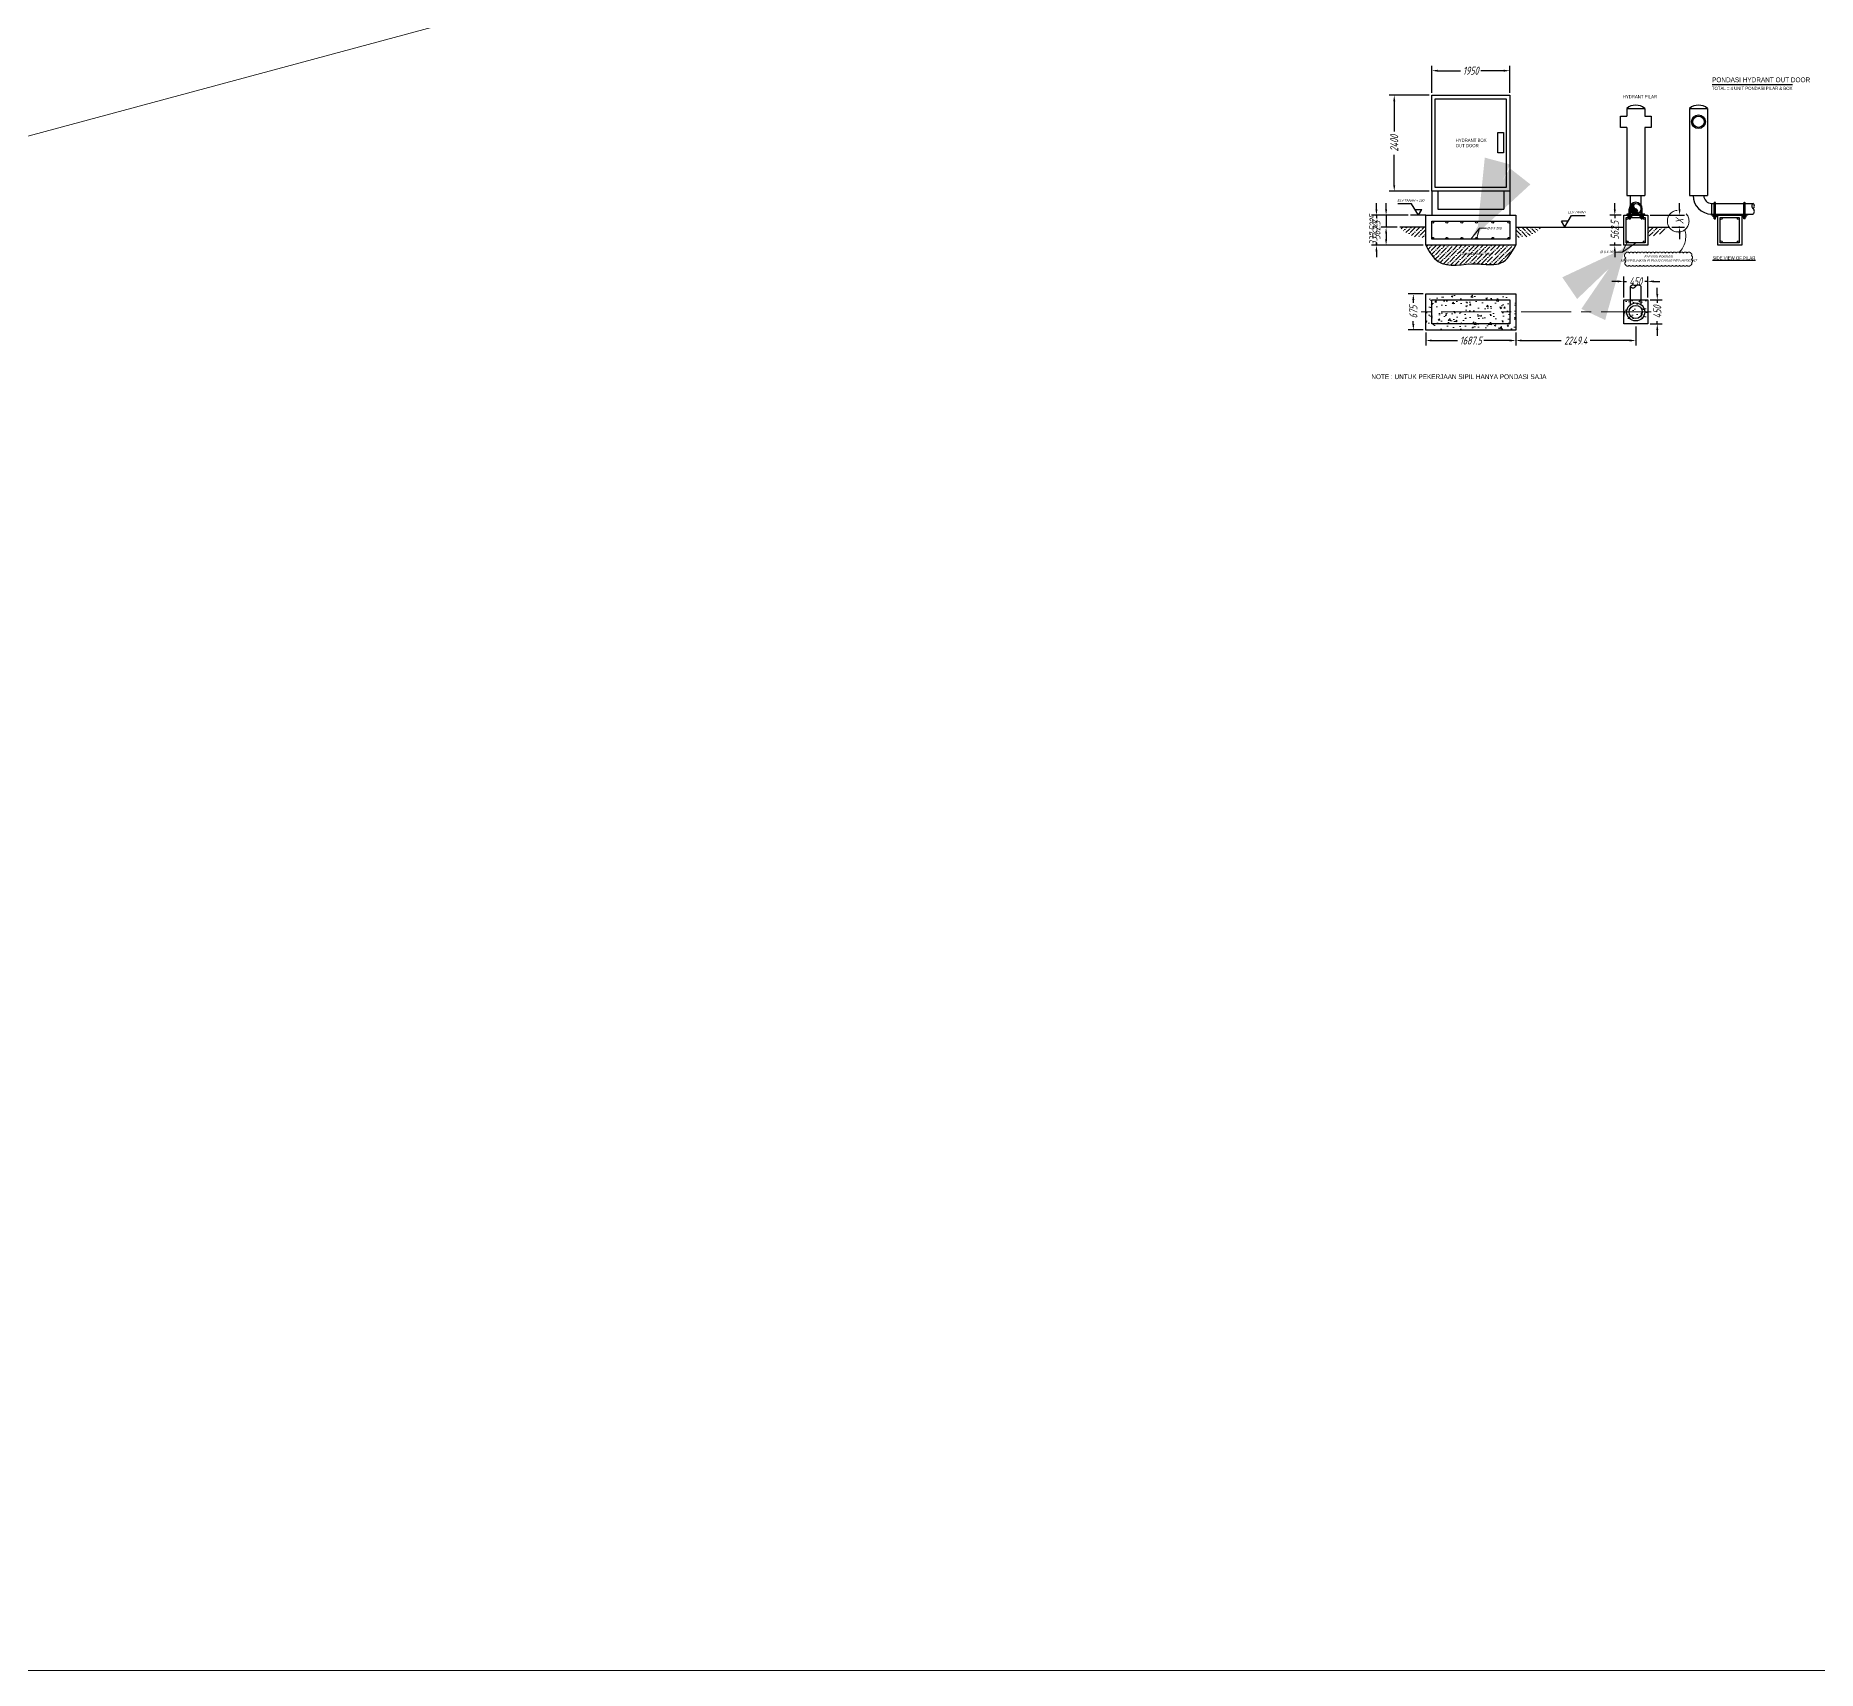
# Model space of a CAD drawing. Extents: x -29512 to 147477, y -5232 to 39709.
# Drawn here: x 139620.9 to 140066.3, y 9833.6 to 10242.1 of the extents above; entities that cross this region are included whole.
import ezdxf

# ---------------------------------------------------------------- set-up
doc = ezdxf.new("R2010")
doc.units = 0
doc.linetypes.add('CENTER', pattern=[2, 1.25, -0.25, 0.25, -0.25])
doc.layers.get('0').update_dxf_attribs({"linetype": 'CONTINUOUS'})
doc.layers.get('DEFPOINTS').update_dxf_attribs({"linetype": 'CONTINUOUS'})
doc.layers.add('DIMENSION', color=3, linetype='CONTINUOUS')
doc.layers.add('FITTING', color=7, linetype='CONTINUOUS', lineweight=13)
doc.styles.add('R10', font='stylu.ttf', dxfattribs={"width": 0.8, "oblique": 10, "height": 20})
doc.styles.add('STYLE4', font='isocp.shx', dxfattribs={"width": 0.8, "oblique": 15, "height": 2})
doc.dimstyles.new('100', dxfattribs={"dimscale": 0, "dimtxt": 2, "dimasz": 1.5, "dimexe": 1.25, "dimexo": 0.625, "dimtad": 0, "dimdec": 1, "dimlfac": 100, "dimdsep": 46, "dimtxsty": 'STYLE4', "dimcen": -1.5, "dimclrd": 4, "dimclre": 4, "dimadec": 0, "dimazin": 0, "dimtfac": 1, "dimtdec": 1, "dimtmove": 2, "dimatfit": 3, "dimfxl": 1, "dimtolj": 1, "dimtzin": 0, "dimarcsym": 0})
doc.dimstyles.new('75', dxfattribs={"dimscale": 0, "dimtxt": 2.5, "dimasz": 1.5, "dimexe": 1.25, "dimexo": 0.625, "dimtad": 0, "dimdec": 1, "dimlfac": 75, "dimdsep": 46, "dimtxsty": 'STYLE4', "dimcen": -1.5, "dimclrd": 1, "dimclre": 1, "dimadec": 0, "dimazin": 0, "dimtfac": 1, "dimtdec": 0, "dimtmove": 2, "dimatfit": 3, "dimfxl": 1, "dimtolj": 1, "dimtzin": 0, "dimarcsym": 0})
doc.dimstyles.new('R10', dxfattribs={"dimtxt": 20, "dimasz": 20, "dimexe": 5, "dimexo": 5, "dimgap": 5, "dimtad": 1, "dimtoh": 1, "dimdec": 0, "dimdsep": 46, "dimtxsty": 'R10', "dimcen": -20, "dimclrd": 1, "dimclre": 1, "dimadec": 0, "dimazin": 0, "dimtfac": 1, "dimtdec": 0, "dimtmove": 0, "dimatfit": 3, "dimfxl": 1, "dimtolj": 1, "dimtzin": 0, "dimlwd": 15, "dimlwe": 15, "dimarcsym": 0})

# ---------------------------------------------------------------- blocks, each defined once
blk = doc.blocks.new('*D62')
at = {"layer": 'DEFPOINTS', "color": 0}
for p in [(139964.48, 10197.21), (139958.51, 10194.21), (139961.77, 10194.21)]:
    blk.add_point(p, dxfattribs=at)
at = {"layer": 'DIMENSION', "color": 1, "lineweight": -2}
for p, q in [((139958.51, 10198.71), (139958.51, 10200.21)), ((139963.85, 10197.21), (139957.26, 10197.21)), ((139958.51, 10197.21), (139958.51, 10194.21)), ((139961.14, 10194.21), (139957.26, 10194.21)), ((139958.51, 10192.71), (139958.51, 10191.21))]:
    blk.add_line(p, q, dxfattribs=at)
at = {"layer": 'DIMENSION', "color": 1}
for points in [[(139958.26, 10198.71), (139958.76, 10198.71), (139958.51, 10197.21)], [(139958.26, 10192.71), (139958.76, 10192.71), (139958.51, 10194.21)]]:
    blk.add_solid(points, dxfattribs=at)
at = {"layer": 'DIMENSION', "color": 0, "insert": (139955.33, 10195.71), "char_height": 2, "attachment_point": 5, "rotation": 90, "style": 'STYLE4'}
blk.add_mtext('\\A1;225', dxfattribs=at)
blk = doc.blocks.new('*D63')
at = {"layer": 'DEFPOINTS', "color": 0}
for p in [(139961.92, 10194.21), (139958.51, 10189.71), (139968.41, 10189.71)]:
    blk.add_point(p, dxfattribs=at)
at = {"layer": 'DIMENSION', "color": 1, "lineweight": -2}
for p, q in [((139961.29, 10194.21), (139957.26, 10194.21)), ((139958.51, 10192.71), (139958.51, 10191.21)), ((139967.78, 10189.71), (139957.26, 10189.71))]:
    blk.add_line(p, q, dxfattribs=at)
at = {"layer": 'DIMENSION', "color": 1}
for points in [[(139958.26, 10192.71), (139958.76, 10192.71), (139958.51, 10194.21)], [(139958.26, 10191.21), (139958.76, 10191.21), (139958.51, 10189.71)]]:
    blk.add_solid(points, dxfattribs=at)
at = {"layer": 'DIMENSION', "color": 0, "insert": (139955.33, 10191.96), "char_height": 2, "attachment_point": 5, "rotation": 90, "style": 'STYLE4'}
blk.add_mtext('\\A1;337.5', dxfattribs=at)
blk = doc.blocks.new('*D64')
at = {"layer": 'DEFPOINTS', "color": 0}
for p in [(139964.63, 10197.21), (139956.09, 10189.71), (139968.41, 10189.71)]:
    blk.add_point(p, dxfattribs=at)
at = {"layer": 'DIMENSION', "color": 1, "lineweight": -2}
for p, q in [((139956.09, 10198.71), (139956.09, 10200.21)), ((139964, 10197.21), (139954.84, 10197.21)), ((139956.09, 10197.21), (139956.09, 10196.52)), ((139967.78, 10189.71), (139954.84, 10189.71)), ((139956.09, 10189.71), (139956.09, 10190.39)), ((139956.09, 10188.21), (139956.09, 10186.71))]:
    blk.add_line(p, q, dxfattribs=at)
at = {"layer": 'DIMENSION', "color": 1}
for points in [[(139955.84, 10198.71), (139956.34, 10198.71), (139956.09, 10197.21)], [(139955.84, 10188.21), (139956.34, 10188.21), (139956.09, 10189.71)]]:
    blk.add_solid(points, dxfattribs=at)
at = {"layer": 'DIMENSION', "color": 0, "insert": (139956.09, 10193.46), "char_height": 2, "attachment_point": 5, "rotation": 90, "style": 'STYLE4'}
blk.add_mtext('\\A1;562.5', dxfattribs=at)
blk = doc.blocks.new('*D65')
at = {"layer": 'DEFPOINTS', "color": 0}
for p in [(139968.41, 10168.54), (139990.91, 10168.54), (139990.91, 10165.91)]:
    blk.add_point(p, dxfattribs=at)
at = {"layer": 'DIMENSION', "color": 1, "lineweight": -2}
for p, q in [((139968.41, 10167.91), (139968.41, 10164.66)), ((139969.91, 10165.91), (139976.35, 10165.91)), ((139989.41, 10165.91), (139982.97, 10165.91)), ((139990.91, 10167.91), (139990.91, 10164.66))]:
    blk.add_line(p, q, dxfattribs=at)
at = {"layer": 'DIMENSION', "color": 1}
for points in [[(139969.91, 10166.16), (139969.91, 10165.66), (139968.41, 10165.91)], [(139989.41, 10166.16), (139989.41, 10165.66), (139990.91, 10165.91)]]:
    blk.add_solid(points, dxfattribs=at)
at = {"layer": 'DIMENSION', "color": 0, "insert": (139979.66, 10165.91), "char_height": 2, "attachment_point": 5, "style": 'STYLE4'}
blk.add_mtext('\\A1;1687.5', dxfattribs=at)
blk = doc.blocks.new('*D66')
at = {"layer": 'DEFPOINTS', "color": 0}
for p in [(139968.41, 10177.54), (139965.31, 10168.54), (139968.41, 10168.54)]:
    blk.add_point(p, dxfattribs=at)
at = {"layer": 'DIMENSION', "color": 1, "lineweight": -2}
for p, q in [((139967.78, 10177.54), (139964.06, 10177.54)), ((139965.31, 10176.04), (139965.31, 10175.31)), ((139967.78, 10168.54), (139964.06, 10168.54)), ((139965.31, 10170.04), (139965.31, 10170.77))]:
    blk.add_line(p, q, dxfattribs=at)
at = {"layer": 'DIMENSION', "color": 1}
for points in [[(139965.06, 10176.04), (139965.56, 10176.04), (139965.31, 10177.54)], [(139965.06, 10170.04), (139965.56, 10170.04), (139965.31, 10168.54)]]:
    blk.add_solid(points, dxfattribs=at)
at = {"layer": 'DIMENSION', "color": 0, "insert": (139965.31, 10173.04), "char_height": 2, "attachment_point": 5, "rotation": 90, "style": 'STYLE4'}
blk.add_mtext('\\A1;675', dxfattribs=at)
blk = doc.blocks.new('*D67')
at = {"layer": 'DEFPOINTS', "color": 0}
for p in [(140023.9, 10180.69), (140017.9, 10176.04), (140023.9, 10176.04)]:
    blk.add_point(p, dxfattribs=at)
at = {"layer": 'DIMENSION', "color": 1, "lineweight": -2}
for p, q in [((140017.9, 10176.66), (140017.9, 10181.94)), ((140023.9, 10176.66), (140023.9, 10181.94)), ((140016.4, 10180.69), (140014.9, 10180.69)), ((140017.9, 10180.69), (140018.58, 10180.69)), ((140023.9, 10180.69), (140023.22, 10180.69)), ((140025.4, 10180.69), (140026.9, 10180.69))]:
    blk.add_line(p, q, dxfattribs=at)
at = {"layer": 'DIMENSION', "color": 1}
for points in [[(140016.4, 10180.94), (140016.4, 10180.44), (140017.9, 10180.69)], [(140025.4, 10180.94), (140025.4, 10180.44), (140023.9, 10180.69)]]:
    blk.add_solid(points, dxfattribs=at)
at = {"layer": 'DIMENSION', "color": 0, "insert": (140020.9, 10180.69), "char_height": 2, "attachment_point": 5, "style": 'STYLE4'}
blk.add_mtext('\\A1;450', dxfattribs=at)
blk = doc.blocks.new('*D68')
at = {"layer": 'DEFPOINTS', "color": 0}
for p in [(140023.9, 10176.04), (140026.29, 10176.04), (140023.9, 10170.04)]:
    blk.add_point(p, dxfattribs=at)
at = {"layer": 'DIMENSION', "color": 1, "lineweight": -2}
for p, q in [((140026.29, 10177.54), (140026.29, 10179.04)), ((140024.53, 10176.04), (140027.54, 10176.04)), ((140026.29, 10176.04), (140026.29, 10175.36)), ((140024.53, 10170.04), (140027.54, 10170.04)), ((140026.29, 10170.04), (140026.29, 10170.72)), ((140026.29, 10168.54), (140026.29, 10167.04))]:
    blk.add_line(p, q, dxfattribs=at)
at = {"layer": 'DIMENSION', "color": 1}
for points in [[(140026.04, 10177.54), (140026.54, 10177.54), (140026.29, 10176.04)], [(140026.04, 10168.54), (140026.54, 10168.54), (140026.29, 10170.04)]]:
    blk.add_solid(points, dxfattribs=at)
at = {"layer": 'DIMENSION', "color": 0, "insert": (140026.29, 10173.04), "char_height": 2, "attachment_point": 5, "rotation": 90, "style": 'STYLE4'}
blk.add_mtext('\\A1;450', dxfattribs=at)
blk = doc.blocks.new('*D69')
at = {"layer": 'DEFPOINTS', "color": 0}
for p in [(140023.9, 10197.21), (140029.31, 10194.21), (140031.87, 10194.21)]:
    blk.add_point(p, dxfattribs=at)
at = {"layer": 'DIMENSION', "color": 1, "lineweight": -2}
for p, q in [((140031.87, 10198.71), (140031.87, 10200.21)), ((140024.53, 10197.21), (140033.12, 10197.21)), ((140031.87, 10197.21), (140031.87, 10197.05)), ((140029.93, 10194.21), (140033.12, 10194.21)), ((140031.87, 10194.21), (140031.87, 10194.36)), ((140031.87, 10192.71), (140031.87, 10191.21))]:
    blk.add_line(p, q, dxfattribs=at)
at = {"layer": 'DIMENSION', "color": 1}
for points in [[(140031.62, 10198.71), (140032.12, 10198.71), (140031.87, 10197.21)], [(140031.62, 10192.71), (140032.12, 10192.71), (140031.87, 10194.21)]]:
    blk.add_solid(points, dxfattribs=at)
at = {"layer": 'DIMENSION', "color": 0, "insert": (140031.87, 10195.71), "char_height": 2, "attachment_point": 5, "rotation": 90, "style": 'STYLE4'}
blk.add_mtext('\\A1;X', dxfattribs=at)
blk = doc.blocks.new('*D70')
at = {"layer": 'DEFPOINTS', "color": 0}
for p in [(139990.91, 10168.54), (140020.9, 10170.04), (140020.9, 10165.91)]:
    blk.add_point(p, dxfattribs=at)
at = {"layer": 'DIMENSION', "color": 1, "lineweight": -2}
for p, q in [((140020.9, 10169.41), (140020.9, 10164.66)), ((139990.91, 10167.91), (139990.91, 10164.66)), ((139992.41, 10165.91), (140002.26, 10165.91)), ((140019.4, 10165.91), (140009.55, 10165.91))]:
    blk.add_line(p, q, dxfattribs=at)
at = {"layer": 'DIMENSION', "color": 1}
for points in [[(139992.41, 10166.16), (139992.41, 10165.66), (139990.91, 10165.91)], [(140019.4, 10166.16), (140019.4, 10165.66), (140020.9, 10165.91)]]:
    blk.add_solid(points, dxfattribs=at)
at = {"layer": 'DIMENSION', "color": 0, "insert": (140005.9, 10165.91), "char_height": 2, "attachment_point": 5, "style": 'STYLE4'}
blk.add_mtext('\\A1;2249.4', dxfattribs=at)
blk = doc.blocks.new('*D71')
at = {"layer": 'DEFPOINTS', "color": 0}
for p in [(140015.67, 10197.21), (140017.9, 10197.21), (140017.9, 10189.71)]:
    blk.add_point(p, dxfattribs=at)
at = {"layer": 'DIMENSION', "color": 1, "lineweight": -2}
for p, q in [((140015.67, 10198.71), (140015.67, 10200.21)), ((140017.28, 10197.21), (140014.42, 10197.21)), ((140015.67, 10197.21), (140015.67, 10196.52)), ((140017.28, 10189.71), (140014.42, 10189.71)), ((140015.67, 10189.71), (140015.67, 10190.39)), ((140015.67, 10188.21), (140015.67, 10186.71))]:
    blk.add_line(p, q, dxfattribs=at)
at = {"layer": 'DIMENSION', "color": 1}
for points in [[(140015.42, 10198.71), (140015.92, 10198.71), (140015.67, 10197.21)], [(140015.42, 10188.21), (140015.92, 10188.21), (140015.67, 10189.71)]]:
    blk.add_solid(points, dxfattribs=at)
at = {"layer": 'DIMENSION', "color": 0, "insert": (140015.67, 10193.46), "char_height": 2, "attachment_point": 5, "rotation": 90, "style": 'STYLE4'}
blk.add_mtext('\\A1;562.5', dxfattribs=at)
blk = doc.blocks.new('*D79')
at = {"layer": 'DEFPOINTS', "color": 0, "linetype": 'ByBlock', "ltscale": 0.5}
for p in [(139960.54, 10227.21), (139969.91, 10227.21), (139969.91, 10203.21)]:
    blk.add_point(p, dxfattribs=at)
at = {"layer": 'FITTING', "color": 4, "linetype": 'ByBlock', "lineweight": -2, "ltscale": 0.5}
for p, q in [((139969.28, 10227.21), (139959.29, 10227.21)), ((139960.54, 10225.71), (139960.54, 10218.14)), ((139960.54, 10204.71), (139960.54, 10212.27)), ((139969.28, 10203.21), (139959.29, 10203.21))]:
    blk.add_line(p, q, dxfattribs=at)
at = {"layer": 'FITTING', "color": 4, "linetype": 'ByBlock', "ltscale": 0.5}
for points in [[(139960.29, 10225.71), (139960.79, 10225.71), (139960.54, 10227.21)], [(139960.29, 10204.71), (139960.79, 10204.71), (139960.54, 10203.21)]]:
    blk.add_solid(points, dxfattribs=at)
at = {"layer": 'FITTING', "color": 0, "linetype": 'ByBlock', "ltscale": 0.5, "insert": (139960.54, 10215.21), "char_height": 2, "attachment_point": 5, "rotation": 90, "style": 'STYLE4'}
blk.add_mtext('\\A1;2400', dxfattribs=at)
blk = doc.blocks.new('*D77')
at = {"layer": 'DEFPOINTS', "color": 0, "linetype": 'ByBlock', "ltscale": 0.5}
for p in [(139989.41, 10233.33), (139969.91, 10227.21), (139989.41, 10227.21)]:
    blk.add_point(p, dxfattribs=at)
at = {"layer": 'FITTING', "color": 4, "linetype": 'ByBlock', "lineweight": -2, "ltscale": 0.5}
for p, q in [((139969.91, 10227.83), (139969.91, 10234.58)), ((139971.41, 10233.33), (139977.12, 10233.33)), ((139987.91, 10233.33), (139982.2, 10233.33)), ((139989.41, 10227.83), (139989.41, 10234.58))]:
    blk.add_line(p, q, dxfattribs=at)
at = {"layer": 'FITTING', "color": 4, "linetype": 'ByBlock', "ltscale": 0.5}
for points in [[(139971.41, 10233.58), (139971.41, 10233.08), (139969.91, 10233.33)], [(139987.91, 10233.58), (139987.91, 10233.08), (139989.41, 10233.33)]]:
    blk.add_solid(points, dxfattribs=at)
at = {"layer": 'FITTING', "color": 0, "linetype": 'ByBlock', "ltscale": 0.5, "insert": (139979.66, 10233.33), "char_height": 2, "attachment_point": 5, "style": 'STYLE4'}
blk.add_mtext('\\A1;1950', dxfattribs=at)

msp = doc.modelspace()

# ---------------------------------------------------------------- hatches: boundary and pattern name
msp.add_hatch(color=1).paths.add_polyline_path([(140020.9004, 10200.18, 0.41421356), (140019.5639, 10198.8435, 0.41421356), (140020.9004, 10197.507, 0.76643804), (140020.9004, 10198.8435, -0.86510586)])
at = {"lineweight": 13}
h = msp.add_hatch(dxfattribs=at)
h.set_pattern_fill('ANSI36', color=2, scale=6, style=0)
h.set_pattern_definition([(45, (135421.9929, 11984.60104), (0.39774756, 1.45840774), [1.875, -0.375, 0, -0.375])])
edge = h.paths.add_edge_path()
edge.add_line((139968.4089, 10194.207), (139961.9199, 10194.207))
edge.add_spline(control_points=[(139961.9199, 10194.207), (139962.6186, 10193.5522), (139963.5558, 10192.6738), (139965.4293, 10191.8261), (139966.9044, 10191.6139), (139968.0421, 10191.6338), (139968.4089, 10191.6402)], knot_values=[0, 0, 0, 0, 4.73535912, 6.35192492, 10.21031449, 12.04631449, 12.04631449, 12.04631449, 12.04631449], degree=3, periodic=0)
edge.add_line((139968.4089, 10191.6402), (139968.4089, 10194.207))
h = msp.add_hatch(dxfattribs=at)
h.set_pattern_fill('ANSI36', color=2, scale=6, style=0)
h.set_pattern_definition([(135, (144537.3249, 11984.60104), (-0.39774756, 1.45840774), [1.875, -0.375, 0, -0.375])])
edge = h.paths.add_edge_path()
edge.add_line((139990.9089, 10194.207), (139997.3979, 10194.207))
edge.add_spline(control_points=[(139997.3979, 10194.207), (139996.6992, 10193.5522), (139995.7619, 10192.6738), (139993.8885, 10191.8261), (139992.4134, 10191.6139), (139991.2757, 10191.6338), (139990.9089, 10191.6402)], knot_values=[0, 0, 0, 0, 4.73535912, 6.35192492, 10.21031449, 12.04631449, 12.04631449, 12.04631449, 12.04631449], degree=3, periodic=0)
edge.add_line((139990.9089, 10191.6402), (139990.9089, 10194.207))
h = msp.add_hatch(dxfattribs=at)
h.set_pattern_fill('ANSI36', color=2, scale=6, style=0)
h.set_pattern_definition([(45, (135411.4844, 11984.60104), (0.39774756, 1.45840774), [1.875, -0.375, 0, -0.375])])
edge = h.paths.add_edge_path()
edge.add_line((140023.9004, 10194.207), (140029.3079, 10194.207))
edge.add_spline(control_points=[(140029.3079, 10194.207), (140028.7256, 10193.6613), (140027.9446, 10192.9294), (140026.3834, 10192.223), (140025.1541, 10192.0461), (140024.2061, 10192.0627), (140023.9004, 10192.068)], knot_values=[0, 0, 0, 0, 4.73535912, 6.35192492, 10.21031449, 12.04631449, 12.04631449, 12.04631449, 12.04631449], degree=3, periodic=0)
edge.add_line((140023.9004, 10192.068), (140023.9004, 10194.207))
h = msp.add_hatch(dxfattribs=at)
h.set_pattern_fill('ANSI36', color=2, scale=6, style=0)
h.set_pattern_definition([(45, (135418.9929, 11984.60104), (0.39774756, 1.45840774), [1.875, -0.375, 0, -0.375])])
edge = h.paths.add_edge_path()
edge.add_spline(control_points=[(139968.4089, 10189.707), (139969.3161, 10188.1024), (139971.9073, 10183.5195), (139978.3322, 10185.2235), (139983.4649, 10184.9578), (139987.9701, 10184.3993), (139989.8836, 10187.8552), (139990.9089, 10189.707)], knot_values=[0, 0, 0, 0, 5.12688063, 14.64269526, 15.84447628, 20.83127521, 26.58832836, 26.58832836, 26.58832836, 26.58832836], degree=3, periodic=0)
edge.add_line((139990.9089, 10189.707), (139968.4089, 10189.707))
h.paths.add_polyline_path([(139976.5854, 10188.012), (139983.8517, 10188.012), (139983.8517, 10187.0835), (139976.5854, 10187.0835)], flags=24)
h = msp.add_hatch(dxfattribs=at)
h.set_pattern_fill('AR-CONC', color=252, scale=0.6, style=0)
h.set_pattern_definition([(50, (135421.993, 11949.978), (4.303561, -0.3765128), [0.45, -4.95]), (355, (135421.993, 11949.978), (-0.832508, 4.513153), [0.36, -3.96]), (100.4514, (135422.3515, 11949.9467), (3.4710563, 4.1366373), [0.382441, -4.2068527]), (46.1842, (135421.993, 11951.178), (6.4034463, -0.993114), [0.675, -7.425]), (96.6356, (135422.5265, 11951.095), (5.607976, 5.844707), [0.573662, -6.310278]), (351.1842, (135421.993, 11951.178), (5.607972, 5.844712), [0.54, -5.94]), (21, (135422.593, 11950.878), (3.5814423, -2.4157133), [0.45, -4.95]), (326, (135422.593, 11950.878), (1.459892, 4.3509003), [0.36, -3.96]), (71.4514, (135422.8913, 11950.6767), (5.0413358, 1.935183), [0.382441, -4.2068527]), (37.5, (135421.9929, 11949.978), (0.07295913, 1.9973631), [0, -3.912, 0, -4.02, 0, -3.975]), (7.5, (135421.993, 11949.978), (1.5784172, 2.3664703), [0, -2.292, 0, -3.822, 0, -1.515]), (327.5, (135420.6549, 11949.978), (3.2029346, -0.13532923), [0, -1.5, 0, -4.68, 0, -6.21]), (317.5, (135420.055, 11949.978), (3.499117, 0.6006299), [0, -1.95, 0, -3.108, 0, -4.41])])
h.paths.add_polyline_path([(139968.4089, 10177.539), (139968.4089, 10168.539), (139990.9089, 10168.539), (139990.9089, 10177.539)])
h = msp.add_hatch(dxfattribs=at)
h.set_pattern_fill('AR-CONC', color=252, scale=0.6, style=0)
h.set_pattern_definition([(50, (135415.993, 11983.101), (4.303561, -0.3765128), [0.45, -4.95]), (355, (135415.993, 11983.101), (-0.832508, 4.5131528), [0.36, -3.96]), (100.4514, (135416.3515, 11983.0697), (3.4710563, 4.1366373), [0.382441, -4.2068527]), (46.1842, (135415.993, 11984.301), (6.4034463, -0.993114), [0.675, -7.425]), (96.6356, (135416.5265, 11984.218), (5.607976, 5.844707), [0.573662, -6.310278]), (351.1842, (135415.993, 11984.301), (5.607972, 5.844712), [0.54, -5.94]), (21, (135416.593, 11984.001), (3.5814423, -2.4157133), [0.45, -4.95]), (326, (135416.593, 11984.001), (1.459892, 4.3509003), [0.36, -3.96]), (71.4514, (135416.8913, 11983.7997), (5.0413358, 1.935183), [0.382441, -4.2068527]), (37.5, (135415.9929, 11983.101), (0.07295913, 1.9973631), [0, -3.912, 0, -4.02, 0, -3.975]), (7.5, (135415.993, 11983.101), (1.5784172, 2.3664703), [0, -2.292, 0, -3.822, 0, -1.515]), (327.5, (135414.6549, 11983.101), (3.2029346, -0.13532923), [0, -1.5, 0, -4.68, 0, -6.21]), (317.5, (135414.055, 11983.101), (3.499117, 0.6006299), [0, -1.95, 0, -3.108, 0, -4.41])])
h.paths.add_polyline_path([(140017.9004, 10170.039), (140023.9004, 10170.039), (140023.9004, 10176.039), (140017.9004, 10176.039)])

# ---------------------------------------------------------------- linework, layer by layer
at = {"color": 6}
msp.add_line((140040.0294, 10229.8632), (140060.1054, 10229.8632), dxfattribs=at)
at = {"color": 1}
for p, q in [((140018.6504, 10223.9025), (140018.6504, 10221.9915)), ((140018.6504, 10223.9025), (140023.1504, 10223.9025)), ((140023.1504, 10223.9025), (140023.1504, 10221.9915)), ((140034.3464, 10223.9025), (140034.3464, 10202.1435)), ((140034.3464, 10223.9025), (140038.8464, 10223.9025)), ((140038.8464, 10223.9025), (140038.8464, 10202.1435)), ((140018.6504, 10219.1715), (140018.6504, 10202.1435)), ((140023.1504, 10219.1715), (140023.1504, 10202.1435)), ((139969.9089, 10203.207), (139969.9089, 10197.207)), ((139971.4089, 10203.207), (139971.4089, 10198.707)), ((139987.9089, 10203.207), (139987.9089, 10198.707)), ((139989.4089, 10203.207), (139989.4089, 10197.207)), ((140018.6504, 10202.1435), (140023.1504, 10202.1435)), ((140019.5639, 10202.1435), (140022.2369, 10202.1435)), ((140019.5639, 10199.7879), (140019.5639, 10202.1435)), ((140022.2369, 10199.7879), (140022.2369, 10202.1435)), ((140034.3464, 10202.1435), (140038.8464, 10202.1435)), ((140035.2599, 10202.1435), (140037.9329, 10202.1435)), ((140039.8964, 10197.507), (140039.8964, 10200.18)), ((140039.8964, 10200.18), (140050.2284, 10200.18)), ((139971.4089, 10198.707), (139987.9089, 10198.707)), ((140039.8964, 10197.507), (140050.2284, 10197.507)), ((140019.5639, 10174.8491), (140019.5639, 10179.426)), ((140022.2369, 10174.8491), (140022.2369, 10179.426))]:
    msp.add_line(p, q, dxfattribs=at)
at = {"color": 2}
for p, q in [((139964.8774, 10200.0714), (139961.4744, 10200.0714)), ((139966.5669, 10197.207), (139964.8774, 10200.0714)), ((139968.4089, 10197.207), (139964.6289, 10197.207)), ((139965.7222, 10198.6392), (139967.4116, 10198.6392)), ((139966.5669, 10197.207), (139967.4116, 10198.6392)), ((140003.1654, 10194.318), (140002.3207, 10195.7502)), ((140004.0101, 10195.7502), (140002.3207, 10195.7502)), ((140003.1654, 10194.318), (140004.8548, 10197.1824)), ((140004.8548, 10197.1824), (140008.2579, 10197.1824)), ((139968.4089, 10194.207), (139961.9199, 10194.207)), ((139990.9089, 10194.207), (140017.9004, 10194.207)), ((140023.9004, 10194.207), (140029.3079, 10194.207))]:
    msp.add_line(p, q, dxfattribs=at)
at = {"color": 7}
for p, q in [((140040.5504, 10197.507), (140040.5504, 10200.33)), ((140040.8504, 10197.507), (140040.8504, 10200.33)), ((140047.9424, 10197.507), (140047.9424, 10200.33)), ((140048.2424, 10197.507), (140048.2424, 10200.33)), ((140019.2189, 10196.8202), (140019.2189, 10197.2072)), ((140019.2639, 10196.322), (140019.2639, 10198.8435)), ((140019.2639, 10196.322), (140019.5639, 10196.322)), ((140019.5639, 10196.322), (140019.5639, 10198.8435)), ((140019.6089, 10196.8202), (140019.6089, 10197.2072)), ((140022.1919, 10196.8202), (140022.1919, 10197.2072)), ((140022.2369, 10196.322), (140022.2369, 10198.8435)), ((140022.2369, 10196.322), (140022.5369, 10196.322)), ((140022.5369, 10196.322), (140022.5369, 10198.8435)), ((140022.5819, 10196.8202), (140022.5819, 10197.2072)), ((140040.5054, 10196.8202), (140040.5054, 10197.2072)), ((140040.5504, 10196.322), (140040.5504, 10196.8202)), ((140040.5504, 10196.322), (140040.8504, 10196.322)), ((140040.8504, 10196.322), (140040.8504, 10196.8202)), ((140040.8954, 10196.8202), (140040.8954, 10197.2072)), ((140047.8974, 10196.8202), (140047.8974, 10197.2072)), ((140047.9424, 10196.322), (140047.9424, 10196.8202)), ((140048.2424, 10196.322), (140047.9424, 10196.322)), ((140048.2424, 10196.322), (140048.2424, 10196.8202)), ((140048.2874, 10196.8202), (140048.2874, 10197.2072))]:
    msp.add_line(p, q, dxfattribs=at)
at = {"color": 2, "linetype": 'CENTER', "lineweight": 9, "ltscale": 10}
msp.add_line((140024.7699, 10173.039), (139966.6989, 10173.039), dxfattribs=at)
at = {"color": 1}
for points in [[(139969.9089, 10227.207), (139989.4089, 10227.207), (139989.4089, 10203.207), (139969.9089, 10203.207)], [(139970.8089, 10226.307), (139988.5089, 10226.307), (139988.5089, 10204.107), (139970.8089, 10204.107)], [(139986.4629, 10217.85), (139987.8849, 10217.85), (139987.8849, 10212.804), (139986.4629, 10212.804)], [(139969.9089, 10176.039), (139989.4089, 10176.039), (139989.4089, 10170.039), (139969.9089, 10170.039)]]:
    msp.add_lwpolyline(points, close=True, dxfattribs=at)
for points in [[(140018.6504, 10219.1715), (140017.0604, 10219.1715), (140017.0604, 10221.9915), (140018.6504, 10221.9915)], [(140023.1504, 10221.9915), (140024.7404, 10221.9915), (140024.7404, 10219.1715), (140023.1504, 10219.1715)]]:
    msp.add_lwpolyline(points, dxfattribs=at)
at = {"color": 7}
for points in [[(139968.4089, 10197.207), (139990.9089, 10197.207), (139990.9089, 10189.707), (139968.4089, 10189.707)], [(140017.9004, 10197.207), (140023.9004, 10197.207), (140023.9004, 10189.707), (140017.9004, 10189.707)], [(140019.0149, 10197.2072), (140019.8129, 10197.2072), (140019.8129, 10196.8202), (140019.0149, 10196.8202)], [(140021.9879, 10197.2072), (140022.7859, 10197.2072), (140022.7859, 10196.8202), (140021.9879, 10196.8202)], [(140039.8244, 10197.5073), (140048.8244, 10197.5073), (140048.8244, 10197.2073), (140039.8244, 10197.2073)], [(140040.3014, 10197.2072), (140041.0994, 10197.2072), (140041.0994, 10196.8202), (140040.3014, 10196.8202)], [(140041.3964, 10197.207), (140047.3964, 10197.207), (140047.3964, 10189.707), (140041.3964, 10189.707)], [(140048.4914, 10197.2072), (140047.6934, 10197.2072), (140047.6934, 10196.8202), (140048.4914, 10196.8202)], [(139968.4089, 10177.539), (139990.9089, 10177.539), (139990.9089, 10168.539), (139968.4089, 10168.539)], [(140017.9004, 10176.039), (140023.9004, 10176.039), (140023.9004, 10170.039), (140017.9004, 10170.039)]]:
    msp.add_lwpolyline(points, close=True, dxfattribs=at)
at = {"color": 6}
for points in [[(139969.9089, 10195.707), (139989.4089, 10195.707), (139989.4089, 10191.207), (139969.9089, 10191.207)], [(140018.5004, 10196.607), (140023.3004, 10196.607), (140023.3004, 10190.307), (140018.5004, 10190.307)], [(140041.9964, 10196.607), (140046.7964, 10196.607), (140046.7964, 10190.307), (140041.9964, 10190.307)]]:
    msp.add_lwpolyline(points, close=True, dxfattribs=at)
at = {"color": 2}
msp.add_lwpolyline([(140018.6504, 10197.207), (140023.1504, 10197.207), (140023.1504, 10197.507), (140018.6504, 10197.507)], close=True, dxfattribs=at)
at = {"color": 2, "linetype": 'CENTER', "lineweight": 9, "ltscale": 10}
msp.add_lwpolyline([(140018.4249, 10187.775, -0.52056705), (140019.3249, 10187.775, -0.52056705), (140020.2249, 10187.775, -0.52056705), (140021.1249, 10187.775, -0.52056705), (140022.0249, 10187.775, -0.52056705), (140022.9249, 10187.775, -0.52056705), (140023.8249, 10187.775, -0.52056705), (140024.7249, 10187.775, -0.52056705), (140025.6249, 10187.775, -0.52056705), (140026.5249, 10187.775, -0.52056705), (140027.4249, 10187.775, -0.52056705), (140028.3249, 10187.775, -0.52056705), (140029.2249, 10187.775, -0.52056705), (140030.1249, 10187.775, -0.52056705), (140031.0249, 10187.775, -0.52056705), (140031.9249, 10187.775, -0.52056705), (140032.8249, 10187.775, -0.52056705), (140033.7249, 10187.775, -0.52056705), (140034.6249, 10187.775, -0.52056705), (140034.8619, 10187.112, -0.52056705), (140034.8619, 10186.212, -0.52056705), (140034.8619, 10185.312, -0.52056705), (140034.5799, 10184.694, -0.52056705), (140033.6799, 10184.694, -0.52056705), (140032.7799, 10184.694, -0.52056705), (140031.8799, 10184.694, -0.52056705), (140030.9799, 10184.694, -0.52056705), (140030.0799, 10184.694, -0.52056705), (140029.1799, 10184.694, -0.52056705), (140028.2799, 10184.694, -0.52056705), (140027.3799, 10184.694, -0.52056705), (140026.4799, 10184.694, -0.52056705), (140025.5799, 10184.694, -0.52056705), (140024.6799, 10184.694, -0.52056705), (140023.7799, 10184.694, -0.52056705), (140022.8799, 10184.694, -0.52056705), (140021.9799, 10184.694, -0.52056705), (140021.0799, 10184.694, -0.52056705), (140020.1799, 10184.694, -0.52056705), (140019.2799, 10184.694, -0.52056705), (140018.4249, 10184.739, -0.52056705), (140018.4249, 10185.639, -0.52056705), (140018.4249, 10186.539, -0.52056705)], format="xyb", close=True, dxfattribs=at)
at = {"color": 1}
for centre, radius in [((140036.5964, 10220.5815), 1.71), ((140036.5964, 10220.5815), 1.41), ((140020.9004, 10198.8435), 1.3365), ((140020.9004, 10173.039), 2.25), ((140020.9004, 10173.039), 1.65)]:
    msp.add_circle(centre, radius, dxfattribs=at)
at = {"color": 6}
for centre in [(139970.1489, 10195.467), (139973.6919, 10195.467), (139977.4569, 10195.467), (139981.0839, 10195.467), (139985.1489, 10195.467), (139989.1689, 10195.467), (140018.7404, 10196.367), (140023.0604, 10196.367), (140042.2364, 10196.367), (140046.5564, 10196.367), (139970.1489, 10191.447), (139973.6919, 10191.447), (139977.4569, 10191.447), (139981.0839, 10191.447), (139985.1489, 10191.447), (139989.1689, 10191.447), (140018.7404, 10190.547), (140023.0604, 10190.547), (140042.2364, 10190.547), (140046.5564, 10190.547)]:
    msp.add_circle(centre, 0.24, dxfattribs=at)
at = {"color": 2, "linetype": 'CENTER', "lineweight": 9, "ltscale": 10}
msp.add_circle((140031.5169, 10195.737), 2.7079, dxfattribs=at)
at = {"color": 1}
for centre, radius, start, end in [((140020.9004, 10221.2239), 3.4983, 49.970938, 130.029062), ((140036.5964, 10221.2239), 3.4983, 49.970938, 130.029062), ((140020.9976, 10199.5118), 0.6753, 98.273451, 261.726549), ((140039.8964, 10202.1435), 4.6365, 180, 270), ((140039.8964, 10202.1435), 1.9635, 180, 270), ((140050.7192, 10199.5118), 0.8291, 126.296652, 233.703348), ((140049.7376, 10199.5118), 0.8291, 306.296652, 53.703348), ((140020.7205, 10198.1753), 0.692, 285.064143, 74.935857), ((140049.7376, 10198.1753), 0.8291, 306.296652, 53.703348), ((140020.2321, 10178.9352), 0.8291, 36.296652, 143.703348), ((140020.2321, 10179.9169), 0.8291, 216.296652, 323.703348), ((140021.5686, 10178.9352), 0.8291, 36.296652, 143.703348)]:
    msp.add_arc(centre, radius, start, end, dxfattribs=at)
at = {"color": 7}
for centre, radius, start, end in [((140020.9004, 10198.8435), 1.6365, 0, 180), ((140040.7004, 10200.33), 0.15, 0, 180), ((140048.0924, 10200.33), 0.15, 0, 180), ((140019.1169, 10197.0767), 0.1305, 38.575473, 141.424527), ((140019.1169, 10196.9506), 0.1305, 218.575473, 321.424527), ((140019.4139, 10196.7955), 0.4117, 61.725078, 118.274922), ((140019.4139, 10197.2318), 0.4117, 241.725078, 298.274922), ((140019.7109, 10197.0767), 0.1305, 38.575473, 141.424527), ((140019.7109, 10196.9506), 0.1305, 218.575473, 321.424527), ((140022.0899, 10197.0767), 0.1305, 38.575473, 141.424527), ((140022.0899, 10196.9506), 0.1305, 218.575473, 321.424527), ((140022.3869, 10196.7955), 0.4117, 61.725078, 118.274922), ((140022.3869, 10197.2318), 0.4117, 241.725078, 298.274922), ((140022.6839, 10197.0767), 0.1305, 38.575473, 141.424527), ((140022.6839, 10196.9506), 0.1305, 218.575473, 321.424527), ((140040.4034, 10197.0767), 0.1305, 38.575473, 141.424527), ((140040.4034, 10196.9506), 0.1305, 218.575473, 321.424527), ((140040.7004, 10196.7955), 0.4117, 61.725078, 118.274922), ((140040.7004, 10197.2318), 0.4117, 241.725078, 298.274922), ((140040.9974, 10197.0767), 0.1305, 38.575473, 141.424527), ((140040.9974, 10196.9506), 0.1305, 218.575473, 321.424527), ((140047.7954, 10197.0767), 0.1305, 38.575473, 141.424527), ((140047.7954, 10196.9506), 0.1305, 218.575473, 321.424527), ((140048.0924, 10196.7955), 0.4117, 61.725078, 118.274922), ((140048.0924, 10197.2318), 0.4117, 241.725078, 298.274922), ((140048.3894, 10197.0767), 0.1305, 38.575473, 141.424527), ((140048.3894, 10196.9506), 0.1305, 218.575473, 321.424527)]:
    msp.add_arc(centre, radius, start, end, dxfattribs=at)
at = {"color": 2, "linetype": 'CENTER', "lineweight": 9, "ltscale": 10}
msp.add_arc((140027.7637, 10191.9741), 5.6619, 314.589072, 16.735641, dxfattribs=at)
at = {"color": 2}
msp.add_spline([(139968.4089, 10189.707), (139971.5409, 10185.648), (139981.0389, 10185.066), (139982.2396, 10185.0148), (139987.2189, 10185.288), (139990.9089, 10189.707)], degree=3, dxfattribs=at)
at = {"layer": 'FITTING', "linetype": 'ByBlock', "ltscale": 0.5}
msp.add_line((142765.3225, 11065.4116), (138197.527, 9833.6398), dxfattribs=at)
msp.add_lwpolyline([(138197.527, 11065.4116), (142765.3225, 11065.4116), (142765.3225, 9833.6398), (138197.527, 9833.6398)], close=True, dxfattribs=at)

# ---------------------------------------------------------------- texts
at = {"color": 6, "attachment_point": 1, "style": 'R10'}
for s, insert, char_height, width in [('{\\Q0;PONDASI HYDRANT OUT DOOR}', (140039.9934, 10231.6482), 1.2, 23.018973), ('{\\Q0; HYDRANT PILAR}', (140017.3844, 10227.243), 0.8, 15.345982), ('{\\Q0;TOTAL = 4 UNIT PONDASI PILAR & BOX}', (140039.9524, 10229.3132), 0.8, 18.545168), ('{\\Q0; HYDRANT BOX\\P OUT DOOR}', (139975.5874, 10216.344), 0.8, 15.345982), ('{\\Q0;\\LSIDE VIEW OF PILAR}', (140040.1159, 10186.925), 0.8, 15.345982), ('{\\Q0;NOTE : UNTUK PEKERJAAN SIPIL HANYA PONDASI SAJA}', (139954.8191, 10157.4688), 1.2, 40.864835)]:
    msp.add_mtext(s, dxfattribs=dict(at, insert=insert, char_height=char_height, width=width))
at = {"color": 2, "char_height": 0.6, "style": 'R10'}
for s, insert, width, attachment_point in [('ELV TANAH + 100', (139961.3244, 10201.203), 8.628, 1), ('ELV TANAH', (140008.4079, 10198.314), 8.628, 3), ('TANAH DIPADATKAN !', (139976.7354, 10187.862), 8.628, 1), ('ELEVASI PONDASI \\PMENYESUAIKAN ELEVASI DASAR PIPA HYDRANT', (140026.6435, 10187.178), 16.203871, 2)]:
    msp.add_mtext(s, dxfattribs=dict(at, insert=insert, width=width, attachment_point=attachment_point))
for insert, attachment_point in [((139983.7419, 10194.276), 1), ((140015.6474, 10187.718), 9)]:
    msp.add_mtext('%%C 8 X 200', dxfattribs=dict(at, insert=insert, attachment_point=attachment_point))

# ---------------------------------------------------------------- dimensions: what is measured, and where the dimension line sits
at = {"layer": 'DIMENSION', "color": 7}
for base, p1, p2, picture, middle in [((139958.5149, 10194.207), (139964.4789, 10197.207), (139961.7699, 10194.207), '*D62', (139955.3272, 10195.707)), ((139956.0939, 10189.707), (139964.6289, 10197.207), (139968.4089, 10189.707), '*D64', (139956.0939, 10193.457)), ((140015.6739, 10197.207), (140017.9004, 10189.707), (140017.9004, 10197.207), '*D71', (140015.6739, 10193.457)), ((139958.5149, 10189.707), (139961.9199, 10194.207), (139968.4089, 10189.707), '*D63', (139955.3274, 10191.957)), ((139965.3069, 10168.539), (139968.4089, 10177.539), (139968.4089, 10168.539), '*D66', (139965.3069, 10173.039)), ((140026.2879, 10176.039), (140023.9004, 10170.039), (140023.9004, 10176.039), '*D68', (140026.2879, 10173.039))]:
    dim = msp.add_linear_dim(base=base, p1=p1, p2=p2, angle=90, dimstyle='75', override={"dimscale": 1}, dxfattribs=at)
    dim.commit()
    dim.dimension.update_dxf_attribs({"geometry": picture, "text_midpoint": middle})
dim = msp.add_linear_dim(base=(140031.8739, 10194.207), p1=(140023.9004, 10197.207), p2=(140029.3079, 10194.207), angle=90, text='X', dimstyle='75', override={"dimscale": 1}, dxfattribs=at)
dim.commit()
dim.dimension.update_dxf_attribs({"geometry": '*D69', "text_midpoint": (140031.8739, 10195.707)})
for base, p1, p2, picture, middle in [((140023.9004, 10180.689), (140017.9004, 10176.039), (140023.9004, 10176.039), '*D67', (140020.9004, 10180.689)), ((139990.9089, 10165.908), (139968.4089, 10168.539), (139990.9089, 10168.539), '*D65', (139979.6589, 10165.908)), ((140020.9004, 10165.908), (139990.9089, 10168.539), (140020.9004, 10170.039), '*D70', (140005.9046, 10165.908))]:
    dim = msp.add_linear_dim(base=base, p1=p1, p2=p2, dimstyle='75', override={"dimscale": 1}, dxfattribs=at)
    dim.commit()
    dim.dimension.update_dxf_attribs({"geometry": picture, "text_midpoint": middle})
at = {"layer": 'FITTING', "linetype": 'ByBlock', "ltscale": 0.5}
dim = msp.add_linear_dim(base=(139989.4089, 10233.3271), p1=(139969.9089, 10227.207), p2=(139989.4089, 10227.207), dimstyle='100', override={"dimscale": 1}, dxfattribs=at)
dim.commit()
dim.dimension.update_dxf_attribs({"geometry": '*D77', "text_midpoint": (139979.6589, 10233.3271)})
dim = msp.add_linear_dim(base=(139960.543, 10227.207), p1=(139969.9089, 10203.207), p2=(139969.9089, 10227.207), angle=90, dimstyle='100', override={"dimscale": 1}, dxfattribs=at)
dim.commit()
dim.dimension.update_dxf_attribs({"geometry": '*D79', "text_midpoint": (139960.543, 10215.207)})

# ---------------------------------------------------------------- leaders
at = {"color": 2}
for points in [[(139979.6589, 10191.207), (139981.8279, 10193.976)], [(139981.1469, 10191.447), (139981.8279, 10193.976), (139983.5919, 10193.976)], [(140018.7404, 10190.547), (140017.5614, 10188.018), (140015.7974, 10188.018)], [(140020.9004, 10190.307), (140017.5614, 10188.018)]]:
    msp.add_leader(points, dimstyle='R10', override={"dimgap": 5, "dimtad": 0}, dxfattribs=at)

doc.saveas('drawing.dxf')
